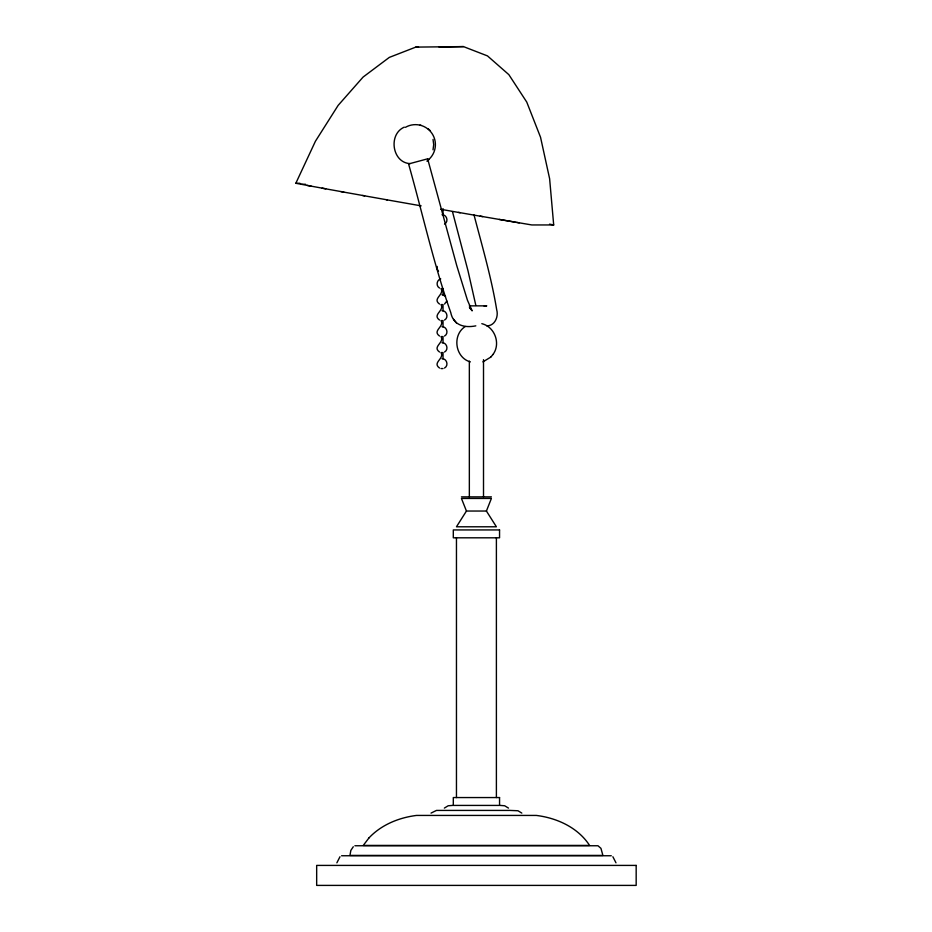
<?xml version="1.0" encoding="UTF-8"?>
<svg xmlns="http://www.w3.org/2000/svg" width="932" height="932" viewBox="0 0 932 932"><rect width="100%" height="100%" fill="white"/><g stroke="black" fill="none" stroke-linecap="round" stroke-linejoin="round"><path stroke-width="1.4" d="M433.031 149.807L433.706 144.635L433.031 139.462M437.213 266.435L437.213 269.022L438.494 271.27M336.871 862.822L339.97 856.753M486.411 511.039L491.397 498.445L461.445 498.445L466.443 511.039L456.459 526.79L496.395 526.79L486.411 511.039L466.443 511.039M446.847 301.013L444.529 304.053M311.09 186.097L295.828 183.278L315.424 141.245L338.141 105.386L363.084 77.076L389.308 57.4L415.8 47.101L463.437 46.6L487.471 55.897L508.849 74.642L526.766 102.101L540.537 137.249L549.624 178.723L553.69 224.95L531.811 224.95L516.584 222.364M492.935 354.521C501.008 343.861 494.845 326.736 481.821 323.672M482.927 361.884L490.745 357.131M490.71 357.177L492.981 354.463M353.286 846.757L350.84 850.415L349.954 855.413L602.899 855.413L600.942 848.341L597.96 845.755L354.882 845.755M431.027 813.1L436.491 810.421L509.711 810.421M444.343 808.102L448.187 805.761L452.719 805.423M444.529 224.076C448.886 221.816 446.941 214.535 442.024 214.744M444.529 320.049C448.886 317.777 446.941 310.496 442.024 310.717M444.529 336.033C448.886 333.773 446.941 326.491 442.024 326.713M444.529 352.028C448.886 349.768 446.941 342.487 442.024 342.708M444.529 368.024C448.886 365.763 446.941 358.482 442.024 358.703M426.891 161.154L428.965 159.57M465.324 326.503C451.892 334.868 455.061 357.69 470.357 361.896M427.66 158.859L456.738 265.573L467.456 300.244L472.128 310.857L469.437 307.374L470.543 308.783M440.743 278.901C436.572 279.845 435.757 286.066 439.531 288.058M404.302 127.136C387.898 134.313 392.244 162.832 410.103 163.601M427.858 158.766L408.577 163.95C422.615 213.463 433.625 263.966 450.762 312.558C453.232 325.186 464.311 328.192 475.821 325.851M484.186 306.197L486.772 305.859L469.309 305.859M486.819 325.851C494.869 325.932 498.702 316.647 496.698 309.797C491.432 277.689 482.217 246.398 474.027 214.954M439.112 47.078L463.437 46.6M415.8 47.101L418.538 47.101M295.828 183.278L299.929 183.278M301.409 184.268L305.51 184.268M442.98 288.594L441.034 288.594C444.669 294.803 431.912 298.601 439.531 304.053M441.034 368.559L443.026 368.559M461.445 496.873L491.397 496.873M500.135 805.423L504.666 805.761L508.499 808.102M510.037 810.421L517.971 810.758L521.815 813.1M341.578 855.751L611.276 855.751M419.913 125.179L421.043 125.319M442.024 294.722L445.554 296.19M499.272 219.428L515.198 222.131M519.217 222.853L480.131 216.142M458.521 212.403L482.741 216.632M440.743 209.292L460.257 212.741M386.279 199.716L421.148 205.856M362.583 195.487L387.409 199.891M340.926 191.596L364.633 195.825M322.123 188.182L343.815 192.085M306.896 185.375L325.734 188.8M549.542 224.158L553.69 224.95M439.531 320.049C431.912 314.597 444.669 310.799 441.034 304.589L443.026 304.589L443.026 310.845M439.531 336.033C431.912 330.592 444.669 326.794 441.034 320.585L443.026 320.585L443.026 326.841M439.531 352.028C431.912 346.588 444.669 342.79 441.034 336.58L443.026 336.58L443.026 342.836M439.531 368.024C431.912 362.583 444.669 358.785 441.034 352.576L443.026 352.576L443.026 358.832M612.883 856.753L615.982 862.822M453.628 319.327L454.816 320.853M455.189 321.365L456.4 322.926M452.486 211.704L467.992 270.758L475.833 305.416M496.395 537.811L496.395 797.559M483.51 359.67L483.51 496.873M469.344 361.115L469.344 496.873M456.459 537.811L456.459 797.559M443.026 208.617L443.026 214.884M443.026 289.84L443.026 294.85M405.443 127.323A19.991 19.968 -90 0 1 432.04 133.521A19.991 19.968 -90 0 1 427.59 160.49M428.079 128.767A19.735 19.537 50.1 0 1 430.048 130.492M368.99 837.891L363.27 845.417L589.583 845.417C577.933 827.5 556.998 817.993 536.331 815.43L416.511 815.43C398.849 817.655 381.363 824.762 368.99 837.891M499.552 529.935L453.302 529.935L453.302 537.811L499.552 537.811L499.552 529.935M499.552 797.559L453.302 797.559L453.302 805.423L499.552 805.423L499.552 797.559M636.172 865.409L316.67 865.409L316.67 885.4L636.172 885.4L636.172 865.409"/></g></svg>
